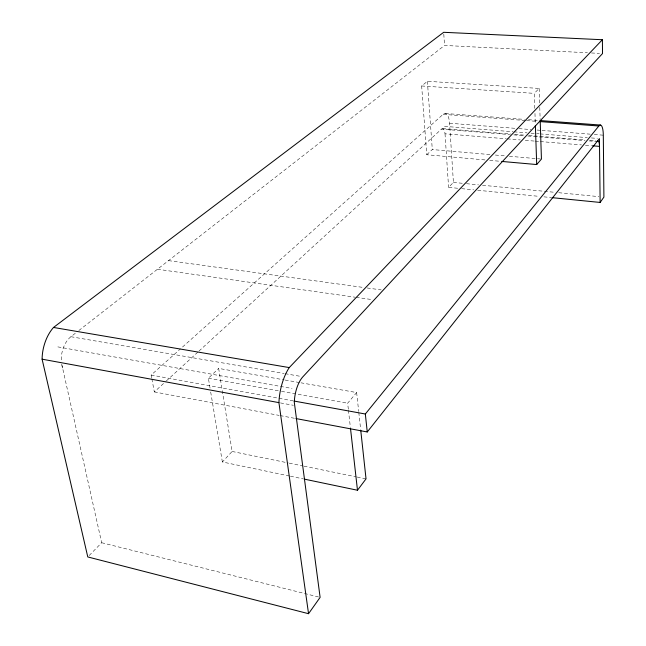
<?xml version="1.0" encoding="UTF-8"?>
<svg xmlns="http://www.w3.org/2000/svg" width="646" height="646" viewBox="0 0 646 646"><rect width="100%" height="100%" fill="white"/><g stroke="black" fill="none" stroke-linecap="round" stroke-linejoin="round"><path stroke-width="0.48" stroke-dasharray="3.23 2.42" d="M348.331 409.209L347.653 403.209L356.64 392.55L301.044 382.828M289.432 476.005L222.369 461.971L232.124 451.465L218.655 368.414L284.175 379.872M89.172 555.528L101.672 542.721L61.402 362.729M457.626 188.252L448.59 187.356L453.419 182.414L449.576 123.241A14.866 5.548 -85.2 0 0 443.108 114.35L181.243 348.17M534.799 108.399L534.282 93.363L539.16 88.429L427.394 81.291L421.66 85.975L426.74 154.741L485.719 159.998M210.039 388.101L208.392 378.249L218.655 368.414M426.74 154.741L432.295 149.549L491.372 154.701M151.85 378.798L154.337 391.928L165.497 381.713M166.24 381.035L198.233 351.755M198.976 351.077L441.509 129.111L509.759 134.57M151.673 377.862L151.14 375.051L180.492 348.84M61.233 359.895A21.221 12.944 -77.2 0 1 70.907 336.711L75.671 332.997M78.852 330.518L444.537 45.438L587.432 52.77M591.461 52.972L599.512 53.384M421.66 85.975L534.282 93.363M445.32 113.494L524.423 119.389M528.428 119.688L538.441 120.431M443.108 114.35L525.489 120.511M526.498 120.584L536.543 121.335M449.576 123.241L517.906 128.546M518.908 128.627L530.964 129.563M536.996 130.032L541.017 130.339M542.018 130.419L590.25 134.166M594.272 134.481L603.307 135.184M444.521 126.358L512.924 131.752M513.925 131.832L527.007 132.866M531.028 133.181L539.079 133.819M540.08 133.9L587.359 137.63M591.381 137.945L597.413 138.422M442.704 128.627L510.833 134.053M514.838 134.376L524.859 135.175M528.864 135.499L584.961 139.964M589.976 140.368L595.983 140.844M513.772 134.893L523.809 135.692M527.83 136.015L585.034 140.586M589.047 140.909L597.082 141.547M441.509 129.111A7.986 2.988 -85.1 0 1 445.021 133.803L506.214 138.785M507.215 138.866L520.256 139.932M525.279 140.335L534.307 141.07M535.308 141.151L539.321 141.482M540.322 141.563L581.457 144.914M585.47 145.237L591.486 145.73M495.377 155.048L504.389 155.839M509.395 156.275L540.436 158.981M489.716 160.353L500.715 161.339M453.419 182.414L462.447 183.294M466.46 183.69L478.5 184.861M482.514 185.257L554.744 192.314M558.758 192.71L598.89 196.626M461.64 188.656L473.68 189.851M477.693 190.255L538.917 196.344M543.932 196.844L550.957 197.547M168.509 260.629L363.205 287.43M367.194 287.979L381.172 289.901M157.454 269.237L355.187 297.217M356.18 297.354L372.161 299.615M70.907 336.711L284.07 373.509M285.064 373.679L300.923 376.424M285.169 380.05L300.059 382.65M57.857 346.886L292.065 388.464M208.392 378.249L280.493 391.169M281.478 391.347L347.653 403.209M151.14 375.051L292.945 400.843M280.469 402.926L293.357 405.292M154.337 391.928L279.112 415.394M280.106 415.58L294.956 418.374M232.124 451.465L288.245 462.948M289.23 463.15L303.014 465.968M304 466.17L356.18 476.845M357.165 477.047L366.032 478.864M290.417 476.207L303.232 478.888M101.672 542.721L319.148 597.13M61.863 365.507L62.581 368.002M210.693 392.033L222.369 461.971M348.444 410.21L350.366 427.216M356.64 392.55L358.691 411.405M358.796 412.39L360.63 429.259M427.394 81.291L432.295 149.549M445.021 133.803L448.59 187.356M443.802 34.173L444.537 45.438M534.969 113.413L535.34 124.444M539.16 88.429L539.636 103.352M539.765 107.333L540.153 119.268"/><path stroke-width="0.97" d="M308.546 613.7L320.117 597.372L294.31 402.41A23.119 10.296 -79.4 0 1 302.909 376.763L602.524 53.545L602.395 39.729L443.681 32.3L53.513 327.457A33.616 20.761 -77.1 0 0 42.095 359.176L87.783 556.949L308.546 613.7L278.927 402.628A36.66 16.554 -79.4 0 1 289.255 367.582L602.395 39.729M551.959 197.644L600.134 202.44L603.905 197.119L603.307 135.184A15.649 4.118 -84.5 0 0 598.834 126.002L539.555 121.561M304.226 479.098L357.48 490.241L366.032 478.864L360.743 430.252M295.949 418.56L367.251 431.972L599.431 138.583L600.134 202.44M367.251 431.972L365.337 414.013L598.834 126.002M501.716 161.427L536.705 164.544L541.437 159.069L540.185 120.269M540.444 120.584L600.514 125.058M592.495 145.81L599.512 146.384A8.414 2.221 -84.4 0 0 597.082 141.547M53.513 327.457L289.255 367.582M293.938 401.029L365.337 414.013M42.095 359.176L278.927 402.628M350.479 428.217L357.48 490.241M535.372 125.445L536.705 164.544"/></g></svg>
